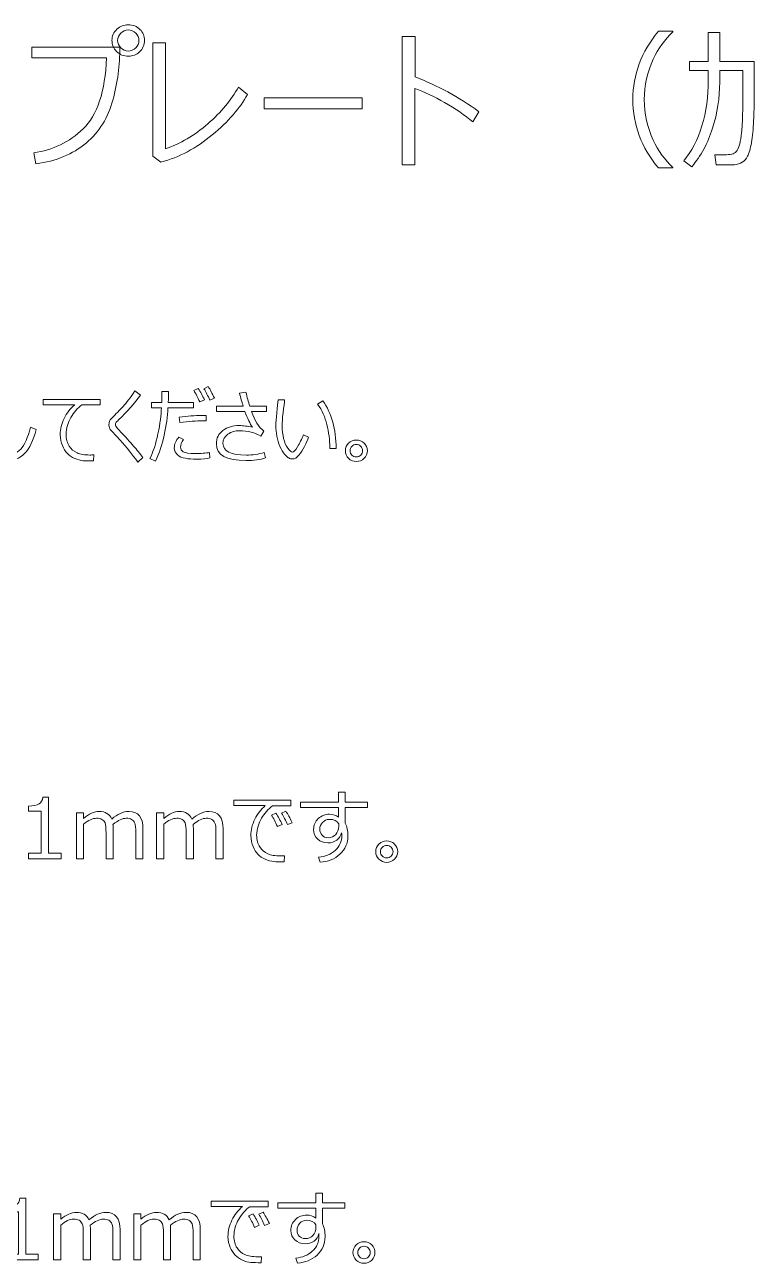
# Model space of a CAD drawing. Extents: x 0 to 812, y 0 to 300.
# Drawn here: x 680.6 to 724.2, y 225.9 to 300 of the extents above; entities that cross this region are included whole.
import ezdxf

# ---------------------------------------------------------------- set-up
doc = ezdxf.new("R2010")
doc.units = 0
doc.header["$MEASUREMENT"] = 0
doc.layers.add('TEMPLATE', color=216, linetype='CONTINUOUS', true_color=0x4c004c)

# ---------------------------------------------------------------- blocks, each defined once
blk = doc.blocks.new('block 3')
at = {"layer": 'TEMPLATE', "color": 214, "lineweight": 9, "true_color": 0x7f007f}
blk.add_lwpolyline([(700.758, -5.026), (694.887, -5.026), (694.887, -4.375), (700.758, -4.375), (700.758, -5.026)], dxfattribs=at)
for points, knots in [([(685.786, -0.93), (685.786, -0.666), (685.883, -0.445), (686.078, -0.267), (686.273, -0.088), (686.499, 0.001), (686.757, 0.001), (687.044, 0.001), (687.279, -0.092), (687.462, -0.278), (687.645, -0.464), (687.737, -0.68), (687.737, -0.926), (687.737, -1.207), (687.639, -1.437), (687.443, -1.616), (687.246, -1.795), (687.024, -1.884), (686.775, -1.884), (686.487, -1.884), (686.251, -1.789), (686.065, -1.6), (685.879, -1.411), (685.786, -1.188), (685.786, -0.93)], [0, 0, 0, 0, 1, 1, 1, 2, 2, 2, 3, 3, 3, 4, 4, 4, 5, 5, 5, 6, 6, 6, 7, 7, 7, 8, 8, 8, 8]), ([(686.757, -1.572), (686.93, -1.572), (687.08, -1.509), (687.207, -1.383), (687.335, -1.257), (687.399, -1.109), (687.399, -0.939), (687.399, -0.769), (687.335, -0.622), (687.21, -0.497), (687.084, -0.373), (686.933, -0.311), (686.757, -0.311), (686.593, -0.311), (686.446, -0.373), (686.317, -0.497), (686.189, -0.622), (686.124, -0.769), (686.124, -0.939), (686.124, -1.109), (686.188, -1.257), (686.315, -1.383), (686.443, -1.509), (686.59, -1.572), (686.757, -1.572)], [0, 0, 0, 0, 1, 1, 1, 2, 2, 2, 3, 3, 3, 4, 4, 4, 5, 5, 5, 6, 6, 6, 7, 7, 7, 8, 8, 8, 8]), ([(707.754, -5.202), (707.754, -5.202), (707.385, -5.813), (707.385, -5.813), (706.898, -5.405), (706.337, -5.02), (705.7, -4.657), (705.062, -4.293), (704.47, -4.012), (703.922, -3.813), (703.922, -3.813), (703.922, -8.388), (703.922, -8.388), (703.922, -8.388), (703.162, -8.388), (703.162, -8.388), (703.162, -8.388), (703.162, -0.693), (703.162, -0.693), (703.162, -0.693), (703.931, -0.693), (703.931, -0.693), (703.931, -0.693), (703.931, -3.123), (703.931, -3.123), (705.261, -3.624), (706.535, -4.317), (707.754, -5.202)], [0, 0, 0, 0, 1, 1, 1, 2, 2, 2, 3, 3, 3, 4, 4, 4, 5, 5, 5, 6, 6, 6, 7, 7, 7, 8, 8, 8, 9, 9, 9, 9]), ([(719.36, -8.572), (719.36, -8.572), (718.494, -8.572), (718.494, -8.572), (717.475, -7.348), (716.965, -5.982), (716.965, -4.477), (716.965, -2.982), (717.475, -1.619), (718.494, -0.385), (718.494, -0.385), (719.36, -0.385), (719.36, -0.385), (719.36, -0.385), (719.36, -0.429), (719.36, -0.429), (718.879, -0.875), (718.488, -1.418), (718.187, -2.06), (717.829, -2.821), (717.651, -3.627), (717.651, -4.477), (717.651, -5.332), (717.829, -6.142), (718.187, -6.907), (718.488, -7.548), (718.879, -8.092), (719.36, -8.537), (719.36, -8.537), (719.36, -8.572), (719.36, -8.572)], [0, 0, 0, 0, 1, 1, 1, 2, 2, 2, 3, 3, 3, 4, 4, 4, 5, 5, 5, 6, 6, 6, 7, 7, 7, 8, 8, 8, 9, 9, 9, 10, 10, 10, 10]), ([(722.164, -3.444), (722.164, -4.367), (722.021, -5.283), (721.735, -6.193), (721.449, -7.102), (721.033, -7.872), (720.485, -8.502), (720.485, -8.502), (720.01, -8.15), (720.01, -8.15), (720.482, -7.591), (720.845, -6.891), (721.098, -6.05), (721.351, -5.209), (721.478, -4.291), (721.478, -3.295), (721.478, -3.295), (721.478, -2.728), (721.478, -2.728), (721.478, -2.728), (720.358, -2.728), (720.358, -2.728), (720.358, -2.728), (720.358, -2.196), (720.358, -2.196), (720.358, -2.196), (721.478, -2.196), (721.478, -2.196), (721.478, -2.196), (721.478, -0.469), (721.478, -0.469), (721.478, -0.469), (722.164, -0.469), (722.164, -0.469), (722.164, -0.469), (722.164, -2.196), (722.164, -2.196), (722.164, -2.196), (724.229, -2.196), (724.229, -2.196), (724.229, -2.196), (724.229, -3.404), (724.229, -3.404), (724.229, -3.404), (724.225, -4.701), (724.225, -4.701), (724.222, -5.152), (724.205, -5.619), (724.174, -6.103), (724.144, -6.586), (724.091, -6.989), (724.016, -7.311), (723.941, -7.633), (723.856, -7.859), (723.761, -7.988), (723.666, -8.117), (723.545, -8.216), (723.399, -8.287), (723.252, -8.357), (723.089, -8.392), (722.911, -8.392), (722.911, -8.392), (721.953, -8.392), (721.953, -8.392), (721.953, -8.392), (721.874, -7.777), (721.874, -7.777), (721.874, -7.777), (722.568, -7.777), (722.568, -7.777), (722.732, -7.777), (722.864, -7.757), (722.964, -7.718), (723.063, -7.678), (723.144, -7.613), (723.205, -7.522), (723.267, -7.431), (723.319, -7.299), (723.361, -7.127), (723.404, -6.954), (723.44, -6.727), (723.471, -6.445), (723.502, -6.164), (723.522, -5.884), (723.53, -5.604), (723.539, -5.324), (723.544, -4.679), (723.544, -3.668), (723.544, -3.668), (723.544, -2.728), (723.544, -2.728), (723.544, -2.728), (722.164, -2.728), (722.164, -2.728), (722.164, -2.728), (722.164, -3.444), (722.164, -3.444)], [0, 0, 0, 0, 1, 1, 1, 2, 2, 2, 3, 3, 3, 4, 4, 4, 5, 5, 5, 6, 6, 6, 7, 7, 7, 8, 8, 8, 9, 9, 9, 10, 10, 10, 11, 11, 11, 12, 12, 12, 13, 13, 13, 14, 14, 14, 15, 15, 15, 16, 16, 16, 17, 17, 17, 18, 18, 18, 19, 19, 19, 20, 20, 20, 21, 21, 21, 22, 22, 22, 23, 23, 23, 24, 24, 24, 25, 25, 25, 26, 26, 26, 27, 27, 27, 28, 28, 28, 29, 29, 29, 30, 30, 30, 31, 31, 31, 32, 32, 32, 32]), ([(686.26, -1.339), (686.26, -2.402), (686.121, -3.459), (685.843, -4.507), (685.565, -5.556), (685.029, -6.415), (684.237, -7.083), (683.444, -7.751), (682.444, -8.164), (681.237, -8.322), (681.237, -8.322), (681.101, -7.658), (681.101, -7.658), (682.241, -7.512), (683.23, -7.034), (684.07, -6.223), (684.909, -5.413), (685.376, -4.001), (685.469, -1.985), (685.469, -1.985), (680.983, -1.985), (680.983, -1.985), (680.983, -1.985), (680.983, -1.339), (680.983, -1.339), (680.983, -1.339), (686.26, -1.339), (686.26, -1.339)], [0, 0, 0, 0, 1, 1, 1, 2, 2, 2, 3, 3, 3, 4, 4, 4, 5, 5, 5, 6, 6, 6, 7, 7, 7, 8, 8, 8, 9, 9, 9, 9]), ([(693.889, -4.173), (693.453, -4.988), (692.754, -5.793), (691.793, -6.59), (690.832, -7.387), (689.807, -7.932), (688.717, -8.225), (688.717, -8.225), (688.238, -7.856), (688.238, -7.856), (688.238, -7.856), (688.238, -1.071), (688.238, -1.071), (688.238, -1.071), (688.985, -1.071), (688.985, -1.071), (688.985, -1.071), (688.985, -7.425), (688.985, -7.425), (689.884, -7.124), (690.732, -6.624), (691.527, -5.927), (692.323, -5.229), (692.933, -4.499), (693.358, -3.734), (693.358, -3.734), (693.889, -4.173), (693.889, -4.173)], [0, 0, 0, 0, 1, 1, 1, 2, 2, 2, 3, 3, 3, 4, 4, 4, 5, 5, 5, 6, 6, 6, 7, 7, 7, 8, 8, 8, 9, 9, 9, 9]), ([(681.242, -24.226), (681.088, -24.877), (680.86, -25.356), (680.559, -25.662), (680.258, -25.968), (679.87, -26.121), (679.397, -26.121), (679.211, -26.121), (679.047, -26.099), (678.904, -26.055), (678.76, -26.011), (678.637, -25.945), (678.535, -25.858), (678.432, -25.771), (678.35, -25.662), (678.288, -25.531), (678.226, -25.4), (678.187, -25.258), (678.17, -25.105), (678.153, -24.952), (678.144, -24.699), (678.144, -24.346), (678.144, -23.745), (678.18, -23.008), (678.252, -22.134), (678.252, -22.134), (678.652, -22.134), (678.652, -22.134), (678.566, -22.972), (678.523, -23.716), (678.523, -24.365), (678.523, -24.592), (678.527, -24.782), (678.535, -24.938), (678.543, -25.093), (678.581, -25.237), (678.648, -25.369), (678.716, -25.501), (678.816, -25.601), (678.95, -25.669), (679.083, -25.737), (679.248, -25.772), (679.446, -25.772), (679.799, -25.772), (680.093, -25.648), (680.328, -25.399), (680.563, -25.151), (680.754, -24.718), (680.901, -24.099), (680.901, -24.099), (681.242, -24.226), (681.242, -24.226)], [0, 0, 0, 0, 1, 1, 1, 2, 2, 2, 3, 3, 3, 4, 4, 4, 5, 5, 5, 6, 6, 6, 7, 7, 7, 8, 8, 8, 9, 9, 9, 10, 10, 10, 11, 11, 11, 12, 12, 12, 13, 13, 13, 14, 14, 14, 15, 15, 15, 16, 16, 16, 17, 17, 17, 17]), ([(687.639, -25.908), (687.639, -25.908), (687.326, -26.177), (687.326, -26.177), (687.01, -25.734), (686.661, -25.296), (686.276, -24.863), (686.177, -24.759), (686.085, -24.66), (685.999, -24.567), (685.914, -24.473), (685.837, -24.391), (685.77, -24.321), (685.702, -24.251), (685.657, -24.187), (685.634, -24.129), (685.612, -24.07), (685.6, -24.01), (685.6, -23.948), (685.6, -23.795), (685.652, -23.668), (685.754, -23.567), (686.023, -23.305), (686.257, -23.064), (686.458, -22.844), (686.659, -22.625), (686.894, -22.318), (687.163, -21.924), (687.163, -21.924), (687.495, -22.175), (687.495, -22.175), (687.143, -22.664), (686.707, -23.154), (686.186, -23.648), (686.1, -23.732), (686.046, -23.791), (686.025, -23.823), (686.004, -23.856), (685.993, -23.894), (685.993, -23.938), (685.993, -23.977), (686.001, -24.008), (686.015, -24.031), (686.03, -24.054), (686.09, -24.127), (686.196, -24.251), (686.588, -24.664), (686.883, -24.986), (687.081, -25.217), (687.279, -25.449), (687.465, -25.679), (687.639, -25.908)], [0, 0, 0, 0, 1, 1, 1, 2, 2, 2, 3, 3, 3, 4, 4, 4, 5, 5, 5, 6, 6, 6, 7, 7, 7, 8, 8, 8, 9, 9, 9, 10, 10, 10, 11, 11, 11, 12, 12, 12, 13, 13, 13, 14, 14, 14, 15, 15, 15, 16, 16, 16, 17, 17, 17, 17]), ([(689.174, -21.951), (689.174, -22.133), (689.167, -22.351), (689.152, -22.605), (689.152, -22.605), (690.659, -22.605), (690.659, -22.605), (690.659, -22.605), (690.659, -22.93), (690.659, -22.93), (690.659, -22.93), (689.13, -22.93), (689.13, -22.93), (689.112, -23.451), (689.04, -23.995), (688.914, -24.562), (688.788, -25.129), (688.616, -25.647), (688.398, -26.116), (688.398, -26.116), (688.049, -25.974), (688.049, -25.974), (688.251, -25.582), (688.414, -25.084), (688.541, -24.479), (688.667, -23.874), (688.735, -23.358), (688.745, -22.93), (688.745, -22.93), (688.144, -22.93), (688.144, -22.93), (688.144, -22.93), (688.144, -22.605), (688.144, -22.605), (688.144, -22.605), (688.767, -22.605), (688.767, -22.605), (688.773, -22.395), (688.776, -22.177), (688.776, -21.951), (688.776, -21.951), (689.174, -21.951), (689.174, -21.951)], [0, 0, 0, 0, 1, 1, 1, 2, 2, 2, 3, 3, 3, 4, 4, 4, 5, 5, 5, 6, 6, 6, 7, 7, 7, 8, 8, 8, 9, 9, 9, 10, 10, 10, 11, 11, 11, 12, 12, 12, 13, 13, 13, 14, 14, 14, 14]), ([(691.318, -22.449), (691.318, -22.449), (691.037, -22.573), (691.037, -22.573), (690.92, -22.311), (690.802, -22.084), (690.683, -21.89), (690.683, -21.89), (690.947, -21.768), (690.947, -21.768), (691.088, -21.987), (691.212, -22.214), (691.318, -22.449)], [0, 0, 0, 0, 1, 1, 1, 2, 2, 2, 3, 3, 3, 4, 4, 4, 4]), ([(691.921, -22.349), (691.921, -22.349), (691.64, -22.464), (691.64, -22.464), (691.531, -22.211), (691.414, -21.986), (691.291, -21.787), (691.291, -21.787), (691.55, -21.663), (691.55, -21.663), (691.662, -21.837), (691.786, -22.066), (691.921, -22.349)], [0, 0, 0, 0, 1, 1, 1, 2, 2, 2, 3, 3, 3, 4, 4, 4, 4]), ([(694.98, -25.935), (694.664, -26.038), (694.276, -26.089), (693.815, -26.089), (692.629, -26.089), (692.035, -25.756), (692.035, -25.09), (692.035, -24.745), (692.167, -24.476), (692.431, -24.284), (692.695, -24.091), (693.019, -23.994), (693.405, -23.994), (693.648, -23.994), (693.912, -24.029), (694.198, -24.099), (694.049, -23.888), (693.897, -23.571), (693.744, -23.149), (693.744, -23.149), (692.045, -23.149), (692.045, -23.149), (692.045, -23.149), (692.045, -22.83), (692.045, -22.83), (692.045, -22.83), (693.642, -22.83), (693.642, -22.83), (693.557, -22.586), (693.484, -22.324), (693.422, -22.046), (693.422, -22.046), (693.803, -21.99), (693.803, -21.99), (693.872, -22.307), (693.949, -22.587), (694.035, -22.83), (694.035, -22.83), (695.036, -22.83), (695.036, -22.83), (695.036, -22.83), (695.036, -23.149), (695.036, -23.149), (695.036, -23.149), (694.137, -23.149), (694.137, -23.149), (694.326, -23.701), (694.574, -24.095), (694.88, -24.331), (694.88, -24.331), (694.701, -24.619), (694.701, -24.619), (694.347, -24.409), (693.922, -24.304), (693.427, -24.304), (693.154, -24.304), (692.919, -24.372), (692.724, -24.507), (692.529, -24.642), (692.431, -24.832), (692.431, -25.076), (692.431, -25.532), (692.897, -25.759), (693.83, -25.759), (694.196, -25.759), (694.555, -25.708), (694.906, -25.606), (694.906, -25.606), (694.98, -25.935), (694.98, -25.935)], [0, 0, 0, 0, 1, 1, 1, 2, 2, 2, 3, 3, 3, 4, 4, 4, 5, 5, 5, 6, 6, 6, 7, 7, 7, 8, 8, 8, 9, 9, 9, 10, 10, 10, 11, 11, 11, 12, 12, 12, 13, 13, 13, 14, 14, 14, 15, 15, 15, 16, 16, 16, 17, 17, 17, 18, 18, 18, 19, 19, 19, 20, 20, 20, 21, 21, 21, 22, 22, 22, 23, 23, 23, 23]), ([(685.083, -22.759), (685.083, -22.759), (683.989, -22.759), (683.989, -22.759), (683.725, -22.954), (683.504, -23.204), (683.326, -23.507), (683.148, -23.811), (683.052, -24.146), (683.037, -24.512), (683.045, -24.803), (683.108, -25.04), (683.227, -25.222), (683.346, -25.405), (683.502, -25.539), (683.696, -25.626), (683.89, -25.714), (684.146, -25.757), (684.465, -25.757), (684.54, -25.757), (684.616, -25.755), (684.694, -25.75), (684.694, -25.75), (684.675, -26.111), (684.675, -26.111), (684.675, -26.111), (684.665, -26.111), (684.665, -26.111), (684.423, -26.111), (684.221, -26.106), (684.061, -26.095), (683.901, -26.085), (683.732, -26.039), (683.554, -25.96), (683.377, -25.88), (683.23, -25.779), (683.115, -25.656), (682.999, -25.533), (682.901, -25.379), (682.821, -25.196), (682.74, -25.012), (682.695, -24.793), (682.685, -24.539), (682.685, -24.212), (682.765, -23.887), (682.923, -23.566), (683.082, -23.244), (683.292, -22.972), (683.554, -22.749), (683.554, -22.749), (681.672, -22.749), (681.672, -22.749), (681.672, -22.749), (681.672, -22.424), (681.672, -22.424), (681.672, -22.424), (685.083, -22.424), (685.083, -22.424), (685.083, -22.424), (685.083, -22.759), (685.083, -22.759)], [0, 0, 0, 0, 1, 1, 1, 2, 2, 2, 3, 3, 3, 4, 4, 4, 5, 5, 5, 6, 6, 6, 7, 7, 7, 8, 8, 8, 9, 9, 9, 10, 10, 10, 11, 11, 11, 12, 12, 12, 13, 13, 13, 14, 14, 14, 15, 15, 15, 16, 16, 16, 17, 17, 17, 18, 18, 18, 19, 19, 19, 20, 20, 20, 20]), ([(697.556, -24.695), (697.5, -24.85), (697.421, -25.03), (697.318, -25.237), (697.214, -25.444), (697.1, -25.622), (696.976, -25.77), (696.851, -25.919), (696.722, -25.994), (696.589, -25.994), (696.507, -25.994), (696.435, -25.974), (696.372, -25.935), (696.308, -25.896), (696.225, -25.82), (696.123, -25.708), (696.02, -25.596), (695.926, -25.442), (695.84, -25.245), (695.755, -25.049), (695.694, -24.844), (695.656, -24.629), (695.619, -24.414), (695.6, -24.205), (695.6, -24.002), (695.6, -23.819), (695.615, -23.561), (695.646, -23.228), (695.685, -22.878), (695.716, -22.622), (695.737, -22.461), (695.737, -22.461), (696.123, -22.461), (696.123, -22.461), (696.103, -22.608), (696.071, -22.863), (696.025, -23.228), (695.991, -23.553), (695.974, -23.81), (695.974, -23.999), (695.979, -24.282), (696.007, -24.537), (696.059, -24.763), (696.111, -24.99), (696.197, -25.184), (696.318, -25.346), (696.438, -25.507), (696.525, -25.588), (696.577, -25.588), (696.661, -25.588), (696.767, -25.481), (696.894, -25.265), (697.021, -25.049), (697.141, -24.807), (697.255, -24.539), (697.255, -24.539), (697.556, -24.695), (697.556, -24.695)], [0, 0, 0, 0, 1, 1, 1, 2, 2, 2, 3, 3, 3, 4, 4, 4, 5, 5, 5, 6, 6, 6, 7, 7, 7, 8, 8, 8, 9, 9, 9, 10, 10, 10, 11, 11, 11, 12, 12, 12, 13, 13, 13, 14, 14, 14, 15, 15, 15, 16, 16, 16, 17, 17, 17, 18, 18, 18, 19, 19, 19, 19]), ([(699.201, -25.364), (699.201, -25.364), (698.835, -25.376), (698.835, -25.376), (698.835, -25.376), (698.835, -25.332), (698.835, -25.332), (698.822, -24.847), (698.761, -24.382), (698.653, -23.936), (698.545, -23.49), (698.359, -23.08), (698.098, -22.705), (698.098, -22.705), (698.408, -22.515), (698.408, -22.515), (698.936, -23.254), (699.201, -24.204), (699.201, -25.364)], [0, 0, 0, 0, 1, 1, 1, 2, 2, 2, 3, 3, 3, 4, 4, 4, 5, 5, 5, 6, 6, 6, 6]), ([(691.425, -23.396), (691.425, -23.396), (691.42, -23.716), (691.42, -23.716), (691.34, -23.713), (691.267, -23.711), (691.201, -23.711), (690.846, -23.711), (690.392, -23.744), (689.841, -23.811), (689.841, -23.811), (689.816, -23.489), (689.816, -23.489), (690.306, -23.422), (690.748, -23.389), (691.142, -23.389), (691.251, -23.389), (691.346, -23.391), (691.425, -23.396)], [0, 0, 0, 0, 1, 1, 1, 2, 2, 2, 3, 3, 3, 4, 4, 4, 5, 5, 5, 6, 6, 6, 6]), ([(691.643, -25.935), (691.481, -25.979), (691.221, -26.001), (690.861, -26.001), (690.602, -26.001), (690.375, -25.986), (690.179, -25.955), (689.983, -25.924), (689.824, -25.853), (689.702, -25.742), (689.58, -25.632), (689.518, -25.497), (689.518, -25.337), (689.518, -25.106), (689.611, -24.887), (689.797, -24.68), (689.797, -24.68), (690.07, -24.834), (690.07, -24.834), (689.951, -24.994), (689.892, -25.147), (689.892, -25.296), (689.89, -25.397), (689.945, -25.484), (690.057, -25.557), (690.168, -25.63), (690.407, -25.667), (690.773, -25.667), (691.115, -25.667), (691.398, -25.645), (691.623, -25.601), (691.623, -25.601), (691.643, -25.935), (691.643, -25.935)], [0, 0, 0, 0, 1, 1, 1, 2, 2, 2, 3, 3, 3, 4, 4, 4, 5, 5, 5, 6, 6, 6, 7, 7, 7, 8, 8, 8, 9, 9, 9, 10, 10, 10, 11, 11, 11, 11]), ([(699.755, -25.501), (699.755, -25.323), (699.819, -25.172), (699.948, -25.047), (700.077, -24.921), (700.232, -24.859), (700.414, -24.859), (700.597, -24.859), (700.752, -24.921), (700.881, -25.047), (701.009, -25.172), (701.074, -25.323), (701.074, -25.501), (701.074, -25.678), (701.009, -25.829), (700.881, -25.955), (700.752, -26.08), (700.597, -26.143), (700.414, -26.143), (700.232, -26.143), (700.077, -26.08), (699.948, -25.955), (699.819, -25.829), (699.755, -25.678), (699.755, -25.501)], [0, 0, 0, 0, 1, 1, 1, 2, 2, 2, 3, 3, 3, 4, 4, 4, 5, 5, 5, 6, 6, 6, 7, 7, 7, 8, 8, 8, 8]), ([(700.041, -25.501), (700.041, -25.603), (700.078, -25.691), (700.151, -25.764), (700.224, -25.838), (700.312, -25.874), (700.414, -25.874), (700.517, -25.874), (700.605, -25.838), (700.678, -25.764), (700.751, -25.691), (700.788, -25.603), (700.788, -25.501), (700.788, -25.398), (700.751, -25.31), (700.678, -25.237), (700.605, -25.164), (700.517, -25.127), (700.414, -25.127), (700.312, -25.127), (700.224, -25.164), (700.151, -25.237), (700.078, -25.31), (700.041, -25.398), (700.041, -25.501)], [0, 0, 0, 0, 1, 1, 1, 2, 2, 2, 3, 3, 3, 4, 4, 4, 5, 5, 5, 6, 6, 6, 7, 7, 7, 8, 8, 8, 8])]:
    blk.add_open_spline(points, degree=3, knots=knots, dxfattribs=at)
at = {"layer": 'TEMPLATE', "color": 5, "lineweight": 9, "true_color": 0x0000ff}
for points, knots in [([(701.08, -46.854), (701.08, -46.854), (699.747, -46.854), (699.747, -46.854), (699.747, -46.854), (699.747, -47.794), (699.747, -47.794), (699.854, -47.983), (699.908, -48.242), (699.908, -48.57), (699.906, -49), (699.747, -49.361), (699.431, -49.653), (699.114, -49.945), (698.723, -50.106), (698.258, -50.135), (698.258, -50.135), (698.158, -49.83), (698.158, -49.83), (698.548, -49.802), (698.877, -49.668), (699.143, -49.427), (699.409, -49.187), (699.542, -48.888), (699.542, -48.531), (699.542, -48.471), (699.539, -48.417), (699.532, -48.368), (699.491, -48.557), (699.396, -48.705), (699.247, -48.813), (699.097, -48.922), (698.917, -48.976), (698.707, -48.976), (698.469, -48.976), (698.268, -48.9), (698.104, -48.75), (697.939, -48.599), (697.857, -48.41), (697.857, -48.182), (697.857, -47.92), (697.949, -47.702), (698.134, -47.527), (698.319, -47.352), (698.546, -47.264), (698.814, -47.264), (699.016, -47.264), (699.196, -47.324), (699.354, -47.442), (699.354, -47.442), (699.354, -46.854), (699.354, -46.854), (699.354, -46.854), (697.079, -46.854), (697.079, -46.854), (697.079, -46.854), (697.079, -46.534), (697.079, -46.534), (697.079, -46.534), (699.354, -46.534), (699.354, -46.534), (699.354, -46.534), (699.354, -45.951), (699.354, -45.951), (699.354, -45.951), (699.747, -45.951), (699.747, -45.951), (699.747, -45.951), (699.747, -46.534), (699.747, -46.534), (699.747, -46.534), (701.08, -46.534), (701.08, -46.534), (701.08, -46.534), (701.08, -46.854), (701.08, -46.854)], [0, 0, 0, 0, 1, 1, 1, 2, 2, 2, 3, 3, 3, 4, 4, 4, 5, 5, 5, 6, 6, 6, 7, 7, 7, 8, 8, 8, 9, 9, 9, 10, 10, 10, 11, 11, 11, 12, 12, 12, 13, 13, 13, 14, 14, 14, 15, 15, 15, 16, 16, 16, 17, 17, 17, 18, 18, 18, 19, 19, 19, 20, 20, 20, 21, 21, 21, 22, 22, 22, 23, 23, 23, 24, 24, 24, 25, 25, 25, 25]), ([(682.743, -49.935), (682.743, -49.935), (680.785, -49.935), (680.785, -49.935), (680.785, -49.935), (680.785, -49.598), (680.785, -49.598), (680.785, -49.598), (681.551, -49.598), (681.551, -49.598), (681.551, -49.598), (681.551, -47.069), (681.551, -47.069), (681.551, -47.069), (680.785, -47.069), (680.785, -47.069), (680.785, -47.069), (680.785, -46.771), (680.785, -46.771), (681.084, -46.769), (681.298, -46.727), (681.427, -46.643), (681.555, -46.559), (681.628, -46.426), (681.644, -46.244), (681.644, -46.244), (681.991, -46.244), (681.991, -46.244), (681.991, -46.244), (681.991, -49.598), (681.991, -49.598), (681.991, -49.598), (682.743, -49.598), (682.743, -49.598), (682.743, -49.598), (682.743, -49.935), (682.743, -49.935)], [0, 0, 0, 0, 1, 1, 1, 2, 2, 2, 3, 3, 3, 4, 4, 4, 5, 5, 5, 6, 6, 6, 7, 7, 7, 8, 8, 8, 9, 9, 9, 10, 10, 10, 11, 11, 11, 12, 12, 12, 12]), ([(696.493, -46.759), (696.493, -46.759), (695.399, -46.759), (695.399, -46.759), (695.135, -46.954), (694.914, -47.204), (694.736, -47.507), (694.558, -47.811), (694.461, -48.146), (694.447, -48.512), (694.455, -48.803), (694.518, -49.04), (694.637, -49.222), (694.756, -49.405), (694.912, -49.539), (695.106, -49.626), (695.299, -49.713), (695.556, -49.757), (695.875, -49.757), (695.95, -49.757), (696.026, -49.754), (696.104, -49.75), (696.104, -49.75), (696.085, -50.111), (696.085, -50.111), (696.085, -50.111), (696.075, -50.111), (696.075, -50.111), (695.832, -50.111), (695.631, -50.106), (695.471, -50.095), (695.311, -50.084), (695.141, -50.039), (694.964, -49.96), (694.787, -49.88), (694.64, -49.779), (694.525, -49.656), (694.409, -49.533), (694.311, -49.379), (694.231, -49.195), (694.15, -49.011), (694.105, -48.793), (694.095, -48.539), (694.095, -48.212), (694.174, -47.887), (694.333, -47.566), (694.492, -47.244), (694.702, -46.972), (694.964, -46.749), (694.964, -46.749), (693.082, -46.749), (693.082, -46.749), (693.082, -46.749), (693.082, -46.424), (693.082, -46.424), (693.082, -46.424), (696.493, -46.424), (696.493, -46.424), (696.493, -46.424), (696.493, -46.759), (696.493, -46.759)], [0, 0, 0, 0, 1, 1, 1, 2, 2, 2, 3, 3, 3, 4, 4, 4, 5, 5, 5, 6, 6, 6, 7, 7, 7, 8, 8, 8, 9, 9, 9, 10, 10, 10, 11, 11, 11, 12, 12, 12, 13, 13, 13, 14, 14, 14, 15, 15, 15, 16, 16, 16, 17, 17, 17, 18, 18, 18, 19, 19, 19, 20, 20, 20, 20]), ([(687.213, -49.935), (687.213, -49.935), (687.213, -48.39), (687.213, -48.39), (687.213, -48.092), (687.192, -47.893), (687.15, -47.793), (687.109, -47.693), (687.045, -47.619), (686.96, -47.573), (686.875, -47.527), (686.767, -47.503), (686.636, -47.503), (686.414, -47.503), (686.151, -47.626), (685.848, -47.872), (685.858, -47.957), (685.863, -48.065), (685.863, -48.197), (685.863, -48.197), (685.863, -49.935), (685.863, -49.935), (685.863, -49.935), (685.433, -49.935), (685.433, -49.935), (685.433, -49.935), (685.433, -48.39), (685.433, -48.39), (685.433, -48.084), (685.412, -47.882), (685.371, -47.785), (685.329, -47.689), (685.267, -47.617), (685.183, -47.572), (685.099, -47.526), (684.993, -47.503), (684.864, -47.503), (684.631, -47.503), (684.372, -47.622), (684.085, -47.86), (684.085, -47.86), (684.085, -49.935), (684.085, -49.935), (684.085, -49.935), (683.656, -49.935), (683.656, -49.935), (683.656, -49.935), (683.656, -47.176), (683.656, -47.176), (683.656, -47.176), (684.085, -47.176), (684.085, -47.176), (684.085, -47.176), (684.085, -47.508), (684.085, -47.508), (684.413, -47.235), (684.722, -47.098), (685.013, -47.098), (685.389, -47.098), (685.643, -47.249), (685.775, -47.55), (686.13, -47.249), (686.467, -47.098), (686.786, -47.098), (687.357, -47.098), (687.642, -47.445), (687.642, -48.138), (687.642, -48.138), (687.642, -49.935), (687.642, -49.935), (687.642, -49.935), (687.213, -49.935), (687.213, -49.935)], [0, 0, 0, 0, 1, 1, 1, 2, 2, 2, 3, 3, 3, 4, 4, 4, 5, 5, 5, 6, 6, 6, 7, 7, 7, 8, 8, 8, 9, 9, 9, 10, 10, 10, 11, 11, 11, 12, 12, 12, 13, 13, 13, 14, 14, 14, 15, 15, 15, 16, 16, 16, 17, 17, 17, 18, 18, 18, 19, 19, 19, 20, 20, 20, 21, 21, 21, 22, 22, 22, 23, 23, 23, 24, 24, 24, 24]), ([(692.01, -49.935), (692.01, -49.935), (692.01, -48.39), (692.01, -48.39), (692.01, -48.092), (691.989, -47.893), (691.948, -47.793), (691.906, -47.693), (691.843, -47.619), (691.757, -47.573), (691.672, -47.527), (691.564, -47.503), (691.434, -47.503), (691.211, -47.503), (690.948, -47.626), (690.646, -47.872), (690.655, -47.957), (690.66, -48.065), (690.66, -48.197), (690.66, -48.197), (690.66, -49.935), (690.66, -49.935), (690.66, -49.935), (690.23, -49.935), (690.23, -49.935), (690.23, -49.935), (690.23, -48.39), (690.23, -48.39), (690.23, -48.084), (690.21, -47.882), (690.168, -47.785), (690.127, -47.689), (690.064, -47.617), (689.98, -47.572), (689.896, -47.526), (689.79, -47.503), (689.662, -47.503), (689.429, -47.503), (689.169, -47.622), (688.883, -47.86), (688.883, -47.86), (688.883, -49.935), (688.883, -49.935), (688.883, -49.935), (688.453, -49.935), (688.453, -49.935), (688.453, -49.935), (688.453, -47.176), (688.453, -47.176), (688.453, -47.176), (688.883, -47.176), (688.883, -47.176), (688.883, -47.176), (688.883, -47.508), (688.883, -47.508), (689.21, -47.235), (689.519, -47.098), (689.81, -47.098), (690.186, -47.098), (690.44, -47.249), (690.572, -47.55), (690.927, -47.249), (691.264, -47.098), (691.583, -47.098), (692.154, -47.098), (692.44, -47.445), (692.44, -48.138), (692.44, -48.138), (692.44, -49.935), (692.44, -49.935), (692.44, -49.935), (692.01, -49.935), (692.01, -49.935)], [0, 0, 0, 0, 1, 1, 1, 2, 2, 2, 3, 3, 3, 4, 4, 4, 5, 5, 5, 6, 6, 6, 7, 7, 7, 8, 8, 8, 9, 9, 9, 10, 10, 10, 11, 11, 11, 12, 12, 12, 13, 13, 13, 14, 14, 14, 15, 15, 15, 16, 16, 16, 17, 17, 17, 18, 18, 18, 19, 19, 19, 20, 20, 20, 21, 21, 21, 22, 22, 22, 23, 23, 23, 24, 24, 24, 24]), ([(695.968, -47.87), (695.968, -47.87), (695.687, -47.994), (695.687, -47.994), (695.57, -47.732), (695.451, -47.504), (695.333, -47.311), (695.333, -47.311), (695.596, -47.189), (695.596, -47.189), (695.738, -47.408), (695.862, -47.635), (695.968, -47.87)], [0, 0, 0, 0, 1, 1, 1, 2, 2, 2, 3, 3, 3, 4, 4, 4, 4]), ([(696.571, -47.77), (696.571, -47.77), (696.29, -47.884), (696.29, -47.884), (696.181, -47.632), (696.064, -47.407), (695.941, -47.208), (695.941, -47.208), (696.199, -47.084), (696.199, -47.084), (696.312, -47.258), (696.435, -47.486), (696.571, -47.77)], [0, 0, 0, 0, 1, 1, 1, 2, 2, 2, 3, 3, 3, 4, 4, 4, 4]), ([(699.359, -47.845), (699.266, -47.661), (699.072, -47.569), (698.778, -47.569), (698.634, -47.571), (698.507, -47.63), (698.394, -47.748), (698.282, -47.865), (698.227, -47.996), (698.229, -48.141), (698.229, -48.299), (698.272, -48.425), (698.36, -48.522), (698.448, -48.618), (698.568, -48.666), (698.719, -48.666), (698.911, -48.666), (699.065, -48.603), (699.179, -48.478), (699.294, -48.352), (699.354, -48.188), (699.359, -47.984), (699.359, -47.984), (699.359, -47.845), (699.359, -47.845)], [0, 0, 0, 0, 1, 1, 1, 2, 2, 2, 3, 3, 3, 4, 4, 4, 5, 5, 5, 6, 6, 6, 7, 7, 7, 8, 8, 8, 8]), ([(701.575, -49.501), (701.575, -49.323), (701.64, -49.172), (701.768, -49.046), (701.897, -48.921), (702.052, -48.859), (702.234, -48.859), (702.417, -48.859), (702.572, -48.921), (702.701, -49.046), (702.829, -49.172), (702.894, -49.323), (702.894, -49.501), (702.894, -49.678), (702.829, -49.829), (702.701, -49.955), (702.572, -50.08), (702.417, -50.143), (702.234, -50.143), (702.052, -50.143), (701.897, -50.08), (701.768, -49.955), (701.64, -49.829), (701.575, -49.678), (701.575, -49.501)], [0, 0, 0, 0, 1, 1, 1, 2, 2, 2, 3, 3, 3, 4, 4, 4, 5, 5, 5, 6, 6, 6, 7, 7, 7, 8, 8, 8, 8]), ([(701.861, -49.501), (701.861, -49.603), (701.898, -49.691), (701.971, -49.764), (702.044, -49.837), (702.132, -49.874), (702.234, -49.874), (702.337, -49.874), (702.425, -49.837), (702.498, -49.764), (702.571, -49.691), (702.608, -49.603), (702.608, -49.501), (702.608, -49.398), (702.571, -49.31), (702.498, -49.237), (702.425, -49.164), (702.337, -49.127), (702.234, -49.127), (702.132, -49.127), (702.044, -49.164), (701.971, -49.237), (701.898, -49.31), (701.861, -49.398), (701.861, -49.501)], [0, 0, 0, 0, 1, 1, 1, 2, 2, 2, 3, 3, 3, 4, 4, 4, 5, 5, 5, 6, 6, 6, 7, 7, 7, 8, 8, 8, 8])]:
    blk.add_open_spline(points, degree=3, knots=knots, dxfattribs=at)
at = {"layer": 'TEMPLATE', "color": 1, "lineweight": 9, "true_color": 0xff0000}
for points, knots in [([(681.378, -73.935), (681.378, -73.935), (679.42, -73.935), (679.42, -73.935), (679.42, -73.935), (679.42, -73.598), (679.42, -73.598), (679.42, -73.598), (680.187, -73.598), (680.187, -73.598), (680.187, -73.598), (680.187, -71.069), (680.187, -71.069), (680.187, -71.069), (679.42, -71.069), (679.42, -71.069), (679.42, -71.069), (679.42, -70.771), (679.42, -70.771), (679.719, -70.769), (679.934, -70.727), (680.062, -70.643), (680.191, -70.559), (680.263, -70.426), (680.28, -70.244), (680.28, -70.244), (680.626, -70.244), (680.626, -70.244), (680.626, -70.244), (680.626, -73.598), (680.626, -73.598), (680.626, -73.598), (681.378, -73.598), (681.378, -73.598), (681.378, -73.598), (681.378, -73.935), (681.378, -73.935)], [0, 0, 0, 0, 1, 1, 1, 2, 2, 2, 3, 3, 3, 4, 4, 4, 5, 5, 5, 6, 6, 6, 7, 7, 7, 8, 8, 8, 9, 9, 9, 10, 10, 10, 11, 11, 11, 12, 12, 12, 12]), ([(695.128, -70.759), (695.128, -70.759), (694.034, -70.759), (694.034, -70.759), (693.771, -70.954), (693.549, -71.204), (693.371, -71.507), (693.193, -71.811), (693.097, -72.146), (693.082, -72.512), (693.09, -72.803), (693.154, -73.04), (693.272, -73.222), (693.391, -73.405), (693.547, -73.539), (693.741, -73.626), (693.935, -73.714), (694.191, -73.757), (694.51, -73.757), (694.585, -73.757), (694.661, -73.755), (694.74, -73.75), (694.74, -73.75), (694.72, -74.111), (694.72, -74.111), (694.72, -74.111), (694.71, -74.111), (694.71, -74.111), (694.468, -74.111), (694.266, -74.106), (694.106, -74.095), (693.946, -74.085), (693.777, -74.039), (693.6, -73.96), (693.422, -73.88), (693.276, -73.779), (693.16, -73.656), (693.044, -73.533), (692.947, -73.379), (692.866, -73.196), (692.785, -73.012), (692.74, -72.793), (692.73, -72.539), (692.73, -72.212), (692.81, -71.887), (692.969, -71.566), (693.127, -71.244), (693.338, -70.972), (693.6, -70.749), (693.6, -70.749), (691.717, -70.749), (691.717, -70.749), (691.717, -70.749), (691.717, -70.424), (691.717, -70.424), (691.717, -70.424), (695.128, -70.424), (695.128, -70.424), (695.128, -70.424), (695.128, -70.759), (695.128, -70.759)], [0, 0, 0, 0, 1, 1, 1, 2, 2, 2, 3, 3, 3, 4, 4, 4, 5, 5, 5, 6, 6, 6, 7, 7, 7, 8, 8, 8, 9, 9, 9, 10, 10, 10, 11, 11, 11, 12, 12, 12, 13, 13, 13, 14, 14, 14, 15, 15, 15, 16, 16, 16, 17, 17, 17, 18, 18, 18, 19, 19, 19, 20, 20, 20, 20]), ([(699.715, -70.854), (699.715, -70.854), (698.382, -70.854), (698.382, -70.854), (698.382, -70.854), (698.382, -71.794), (698.382, -71.794), (698.49, -71.983), (698.543, -72.242), (698.543, -72.57), (698.542, -73), (698.383, -73.361), (698.066, -73.653), (697.75, -73.945), (697.359, -74.106), (696.893, -74.135), (696.893, -74.135), (696.793, -73.83), (696.793, -73.83), (697.184, -73.803), (697.512, -73.668), (697.778, -73.427), (698.044, -73.187), (698.177, -72.888), (698.177, -72.531), (698.177, -72.471), (698.174, -72.417), (698.168, -72.368), (698.127, -72.557), (698.031, -72.705), (697.882, -72.813), (697.732, -72.922), (697.552, -72.976), (697.342, -72.976), (697.105, -72.976), (696.904, -72.9), (696.739, -72.75), (696.575, -72.599), (696.493, -72.41), (696.493, -72.182), (696.493, -71.92), (696.585, -71.702), (696.77, -71.527), (696.955, -71.352), (697.181, -71.264), (697.45, -71.264), (697.651, -71.264), (697.831, -71.324), (697.989, -71.443), (697.989, -71.443), (697.989, -70.854), (697.989, -70.854), (697.989, -70.854), (695.714, -70.854), (695.714, -70.854), (695.714, -70.854), (695.714, -70.534), (695.714, -70.534), (695.714, -70.534), (697.989, -70.534), (697.989, -70.534), (697.989, -70.534), (697.989, -69.951), (697.989, -69.951), (697.989, -69.951), (698.382, -69.951), (698.382, -69.951), (698.382, -69.951), (698.382, -70.534), (698.382, -70.534), (698.382, -70.534), (699.715, -70.534), (699.715, -70.534), (699.715, -70.534), (699.715, -70.854), (699.715, -70.854)], [0, 0, 0, 0, 1, 1, 1, 2, 2, 2, 3, 3, 3, 4, 4, 4, 5, 5, 5, 6, 6, 6, 7, 7, 7, 8, 8, 8, 9, 9, 9, 10, 10, 10, 11, 11, 11, 12, 12, 12, 13, 13, 13, 14, 14, 14, 15, 15, 15, 16, 16, 16, 17, 17, 17, 18, 18, 18, 19, 19, 19, 20, 20, 20, 21, 21, 21, 22, 22, 22, 23, 23, 23, 24, 24, 24, 25, 25, 25, 25]), ([(685.848, -73.935), (685.848, -73.935), (685.848, -72.39), (685.848, -72.39), (685.848, -72.092), (685.828, -71.893), (685.786, -71.793), (685.745, -71.693), (685.681, -71.62), (685.595, -71.573), (685.51, -71.527), (685.402, -71.503), (685.272, -71.503), (685.049, -71.503), (684.786, -71.626), (684.484, -71.872), (684.493, -71.957), (684.498, -72.065), (684.498, -72.197), (684.498, -72.197), (684.498, -73.935), (684.498, -73.935), (684.498, -73.935), (684.068, -73.935), (684.068, -73.935), (684.068, -73.935), (684.068, -72.39), (684.068, -72.39), (684.068, -72.084), (684.048, -71.882), (684.006, -71.785), (683.965, -71.689), (683.902, -71.618), (683.818, -71.572), (683.734, -71.526), (683.628, -71.503), (683.5, -71.503), (683.267, -71.503), (683.007, -71.622), (682.721, -71.86), (682.721, -71.86), (682.721, -73.935), (682.721, -73.935), (682.721, -73.935), (682.291, -73.935), (682.291, -73.935), (682.291, -73.935), (682.291, -71.176), (682.291, -71.176), (682.291, -71.176), (682.721, -71.176), (682.721, -71.176), (682.721, -71.176), (682.721, -71.508), (682.721, -71.508), (683.048, -71.235), (683.357, -71.098), (683.649, -71.098), (684.024, -71.098), (684.278, -71.249), (684.41, -71.55), (684.765, -71.249), (685.102, -71.098), (685.421, -71.098), (685.992, -71.098), (686.278, -71.445), (686.278, -72.138), (686.278, -72.138), (686.278, -73.935), (686.278, -73.935), (686.278, -73.935), (685.848, -73.935), (685.848, -73.935)], [0, 0, 0, 0, 1, 1, 1, 2, 2, 2, 3, 3, 3, 4, 4, 4, 5, 5, 5, 6, 6, 6, 7, 7, 7, 8, 8, 8, 9, 9, 9, 10, 10, 10, 11, 11, 11, 12, 12, 12, 13, 13, 13, 14, 14, 14, 15, 15, 15, 16, 16, 16, 17, 17, 17, 18, 18, 18, 19, 19, 19, 20, 20, 20, 21, 21, 21, 22, 22, 22, 23, 23, 23, 24, 24, 24, 24]), ([(690.646, -73.935), (690.646, -73.935), (690.646, -72.39), (690.646, -72.39), (690.646, -72.092), (690.625, -71.893), (690.583, -71.793), (690.542, -71.693), (690.478, -71.62), (690.393, -71.573), (690.307, -71.527), (690.199, -71.503), (690.069, -71.503), (689.846, -71.503), (689.583, -71.626), (689.281, -71.872), (689.291, -71.957), (689.295, -72.065), (689.295, -72.197), (689.295, -72.197), (689.295, -73.935), (689.295, -73.935), (689.295, -73.935), (688.866, -73.935), (688.866, -73.935), (688.866, -73.935), (688.866, -72.39), (688.866, -72.39), (688.866, -72.084), (688.845, -71.882), (688.803, -71.785), (688.762, -71.689), (688.699, -71.618), (688.615, -71.572), (688.532, -71.526), (688.426, -71.503), (688.297, -71.503), (688.064, -71.503), (687.804, -71.622), (687.518, -71.86), (687.518, -71.86), (687.518, -73.935), (687.518, -73.935), (687.518, -73.935), (687.088, -73.935), (687.088, -73.935), (687.088, -73.935), (687.088, -71.176), (687.088, -71.176), (687.088, -71.176), (687.518, -71.176), (687.518, -71.176), (687.518, -71.176), (687.518, -71.508), (687.518, -71.508), (687.845, -71.235), (688.154, -71.098), (688.446, -71.098), (688.822, -71.098), (689.076, -71.249), (689.208, -71.55), (689.562, -71.249), (689.899, -71.098), (690.218, -71.098), (690.79, -71.098), (691.075, -71.445), (691.075, -72.138), (691.075, -72.138), (691.075, -73.935), (691.075, -73.935), (691.075, -73.935), (690.646, -73.935), (690.646, -73.935)], [0, 0, 0, 0, 1, 1, 1, 2, 2, 2, 3, 3, 3, 4, 4, 4, 5, 5, 5, 6, 6, 6, 7, 7, 7, 8, 8, 8, 9, 9, 9, 10, 10, 10, 11, 11, 11, 12, 12, 12, 13, 13, 13, 14, 14, 14, 15, 15, 15, 16, 16, 16, 17, 17, 17, 18, 18, 18, 19, 19, 19, 20, 20, 20, 21, 21, 21, 22, 22, 22, 23, 23, 23, 24, 24, 24, 24]), ([(695.206, -71.77), (695.206, -71.77), (694.925, -71.884), (694.925, -71.884), (694.816, -71.632), (694.7, -71.407), (694.576, -71.208), (694.576, -71.208), (694.835, -71.084), (694.835, -71.084), (694.947, -71.258), (695.071, -71.486), (695.206, -71.77)], [0, 0, 0, 0, 1, 1, 1, 2, 2, 2, 3, 3, 3, 4, 4, 4, 4]), ([(694.603, -71.87), (694.603, -71.87), (694.322, -71.994), (694.322, -71.994), (694.205, -71.732), (694.087, -71.504), (693.968, -71.311), (693.968, -71.311), (694.232, -71.189), (694.232, -71.189), (694.373, -71.408), (694.497, -71.635), (694.603, -71.87)], [0, 0, 0, 0, 1, 1, 1, 2, 2, 2, 3, 3, 3, 4, 4, 4, 4]), ([(697.994, -71.845), (697.901, -71.661), (697.708, -71.569), (697.413, -71.569), (697.27, -71.571), (697.142, -71.63), (697.03, -71.748), (696.917, -71.865), (696.862, -71.996), (696.864, -72.141), (696.864, -72.299), (696.908, -72.426), (696.996, -72.522), (697.083, -72.618), (697.203, -72.666), (697.354, -72.666), (697.546, -72.666), (697.7, -72.603), (697.815, -72.478), (697.929, -72.352), (697.989, -72.188), (697.994, -71.985), (697.994, -71.985), (697.994, -71.845), (697.994, -71.845)], [0, 0, 0, 0, 1, 1, 1, 2, 2, 2, 3, 3, 3, 4, 4, 4, 5, 5, 5, 6, 6, 6, 7, 7, 7, 8, 8, 8, 8]), ([(700.211, -73.501), (700.211, -73.323), (700.275, -73.172), (700.404, -73.047), (700.532, -72.921), (700.688, -72.859), (700.87, -72.859), (701.052, -72.859), (701.208, -72.921), (701.336, -73.047), (701.465, -73.172), (701.529, -73.323), (701.529, -73.501), (701.529, -73.678), (701.465, -73.829), (701.336, -73.955), (701.208, -74.08), (701.052, -74.143), (700.87, -74.143), (700.688, -74.143), (700.532, -74.08), (700.404, -73.955), (700.275, -73.829), (700.211, -73.678), (700.211, -73.501)], [0, 0, 0, 0, 1, 1, 1, 2, 2, 2, 3, 3, 3, 4, 4, 4, 5, 5, 5, 6, 6, 6, 7, 7, 7, 8, 8, 8, 8]), ([(700.496, -73.501), (700.496, -73.603), (700.533, -73.691), (700.606, -73.764), (700.68, -73.838), (700.768, -73.874), (700.87, -73.874), (700.973, -73.874), (701.06, -73.838), (701.134, -73.764), (701.207, -73.691), (701.244, -73.603), (701.244, -73.501), (701.244, -73.398), (701.207, -73.31), (701.134, -73.237), (701.06, -73.164), (700.973, -73.127), (700.87, -73.127), (700.768, -73.127), (700.68, -73.164), (700.606, -73.237), (700.533, -73.31), (700.496, -73.398), (700.496, -73.501)], [0, 0, 0, 0, 1, 1, 1, 2, 2, 2, 3, 3, 3, 4, 4, 4, 5, 5, 5, 6, 6, 6, 7, 7, 7, 8, 8, 8, 8])]:
    blk.add_open_spline(points, degree=3, knots=knots, dxfattribs=at)

msp = doc.modelspace()

# ---------------------------------------------------------------- block references
at = {"layer": 'TEMPLATE'}
msp.add_blockref('block 3', (0, 300), dxfattribs=at)

doc.saveas('drawing.dxf')
